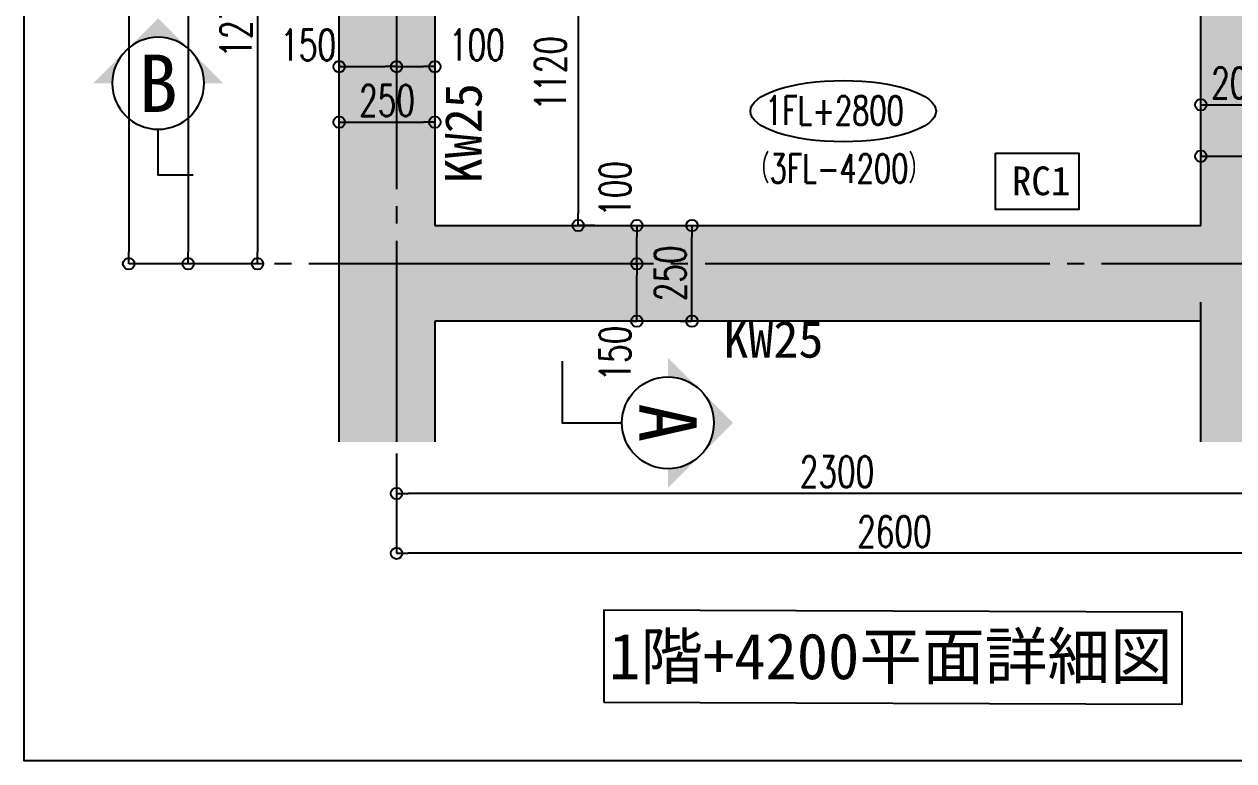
# Model space of a CAD drawing. Extents: x -229451 to 47804, y -161247 to 19812.
# Drawn here: x 11915 to 15074, y 12653 to 14575 of the extents above; entities that cross this region are included whole.
import ezdxf
from ezdxf.enums import TextEntityAlignment as Align

# ---------------------------------------------------------------- set-up
doc = ezdxf.new("R2010")
doc.units = 0
doc.header["$LTSCALE"] = 450
doc.linetypes.add('CENTER2', pattern=[2.3, 2, -0.1, 0.1, -0.1])
doc.layers.get('0').update_dxf_attribs({"linetype": 'CONTINUOUS'})
doc.layers.get('DEFPOINTS').update_dxf_attribs({"linetype": 'CONTINUOUS'})
doc.layers.add('E0_図面枠B_OFF', color=255, linetype='CONTINUOUS', plot=False)
for name, color, linetype in [('E1_文字A', 3, 'CONTINUOUS'), ('E1_文字（平天）', 3, 'CONTINUOUS'), ('G1_ハッチング', 251, 'CONTINUOUS'), ('H寸法', 3, 'CONTINUOUS'), ('IB_壁芯', 2, 'CENTER2'), ('ID1_躯体', 7, 'CONTINUOUS'), ('ID7_打放し表示', 231, 'UTILDN'), ('JA4_壁記号', 4, 'CONTINUOUS'), ('JA5_壁仕上記号', 4, 'CONTINUOUS'), ('JA7_切断記号', 241, 'CONTINUOUS')]:
    doc.layers.add(name, color=color, linetype=linetype)
doc.styles.add('toda-A (0.7)', font='romans.shx', dxfattribs={"width": 0.7, "bigfont": 'extfont.shx'})
doc.styles.add('toda-G', font='')
doc.styles.get('toda-G').set_extended_font_data('MS Gothic')
doc.linetypes.add('UTILDN', pattern='A,5e-13,[130,ltypeshp.shx,S=0.45,R=0,X=0,Y=-0.45],0,-3', length=3)
doc.dimstyles.new('toda 1：30', dxfattribs={"dimscale": 30, "dimtxt": 2.7, "dimasz": 1, "dimexe": 0, "dimexo": 1, "dimgap": 0, "dimtad": 0, "dimdec": 3, "dimzin": 12, "dimdsep": 46, "dimtxsty": 'toda-A (0.7)', "dimblk": 'ORIGIN', "dimcen": 2.5, "dimclrd": 256, "dimclre": 256, "dimclrt": 7, "dimadec": 0, "dimazin": 0, "dimtfac": 1, "dimtdec": 3, "dimtix": 1, "dimtmove": 2, "dimatfit": 3, "dimldrblk": 'ORIGIN', "dimfxl": 0, "dimtvp": 0.7, "dimtolj": 1, "dimtzin": 0, "dimarcsym": 0})

# ---------------------------------------------------------------- blocks, each defined once
blk = doc.blocks.new('_Origin')
at = {"color": 0, "linetype": 'ByBlock', "lineweight": -2}
blk.add_line((0, 0), (-1, 0), dxfattribs=at)
blk.add_circle((0, 0), 0.5, dxfattribs=at)
blk = doc.blocks.new('*D361')
at = {"layer": 'DEFPOINTS', "color": 0, "transparency": 16777216}
for p in [(13474.4, 13949.9), (13515.2, 13949.9), (13474.4, 13799.9)]:
    blk.add_point(p, dxfattribs=at)
at = {"layer": 'H寸法', "linetype": 'CENTER2', "lineweight": -2, "transparency": 16777216}
for p, q in [((13504.4, 13949.9), (13515.2, 13949.9)), ((13504.4, 13799.9), (13515.2, 13799.9))]:
    blk.add_line(p, q, dxfattribs=at)
at = {"layer": 'H寸法', "lineweight": -2, "transparency": 16777216}
blk.add_line((13515.2, 13829.9), (13515.2, 13919.9), dxfattribs=at)
at = {"layer": 'H寸法', "lineweight": -2, "transparency": 16777216, "xscale": 30, "yscale": 30, "zscale": 30}
for p, rotation in [((13515.2, 13949.9), 90), ((13515.2, 13799.9), 270)]:
    blk.add_blockref('_Origin', p, dxfattribs=dict(at, rotation=rotation))
at = {"layer": 'H寸法', "color": 7, "transparency": 16777216, "insert": (13458.5, 13715.4), "char_height": 81, "attachment_point": 5, "rotation": 90, "style": 'toda-A (0.7)'}
blk.add_mtext('\\A1;150', dxfattribs=at)
blk = doc.blocks.new('*D362')
at = {"layer": 'DEFPOINTS', "color": 0, "transparency": 16777216}
for p in [(13474.4, 14049.9), (13515.2, 14049.9), (13474.4, 13949.9)]:
    blk.add_point(p, dxfattribs=at)
at = {"layer": 'H寸法', "linetype": 'CENTER2', "lineweight": -2, "transparency": 16777216}
for p, q in [((13504.4, 14049.9), (13515.2, 14049.9)), ((13504.4, 13949.9), (13515.2, 13949.9))]:
    blk.add_line(p, q, dxfattribs=at)
at = {"layer": 'H寸法', "lineweight": -2, "transparency": 16777216}
blk.add_line((13515.2, 13979.9), (13515.2, 14019.9), dxfattribs=at)
at = {"layer": 'H寸法', "lineweight": -2, "transparency": 16777216, "xscale": 30, "yscale": 30, "zscale": 30}
for p, rotation in [((13515.2, 14049.9), 90), ((13515.2, 13949.9), 270)]:
    blk.add_blockref('_Origin', p, dxfattribs=dict(at, rotation=rotation))
at = {"layer": 'H寸法', "color": 7, "transparency": 16777216, "insert": (13458.5, 14145), "char_height": 81, "attachment_point": 5, "rotation": 90, "style": 'toda-A (0.7)'}
blk.add_mtext('\\A1;100', dxfattribs=at)
blk = doc.blocks.new('*D363')
at = {"layer": 'DEFPOINTS', "color": 0, "transparency": 16777216}
for p in [(13584.4, 14049.9), (13659.2, 14049.9), (13598, 13799.9)]:
    blk.add_point(p, dxfattribs=at)
at = {"layer": 'H寸法', "linetype": 'CENTER2', "lineweight": -2, "transparency": 16777216}
for p, q in [((13614.4, 14049.9), (13659.2, 14049.9)), ((13628, 13799.9), (13659.2, 13799.9))]:
    blk.add_line(p, q, dxfattribs=at)
at = {"layer": 'H寸法', "lineweight": -2, "transparency": 16777216}
blk.add_line((13659.2, 13829.9), (13659.2, 14019.9), dxfattribs=at)
at = {"layer": 'H寸法', "lineweight": -2, "transparency": 16777216, "xscale": 30, "yscale": 30, "zscale": 30}
for p, rotation in [((13659.2, 14049.9), 90), ((13659.2, 13799.9), 270)]:
    blk.add_blockref('_Origin', p, dxfattribs=dict(at, rotation=rotation))
at = {"layer": 'H寸法', "color": 7, "transparency": 16777216, "insert": (13602.5, 13924.9), "char_height": 81, "attachment_point": 5, "rotation": 90, "style": 'toda-A (0.7)'}
blk.add_mtext('\\A1;250', dxfattribs=at)
blk = doc.blocks.new('*D364')
at = {"layer": 'DEFPOINTS', "color": 0, "transparency": 16777216}
for p in [(12737.8, 14501.9), (12887.8, 14501.9), (12887.8, 14464.2)]:
    blk.add_point(p, dxfattribs=at)
at = {"layer": 'H寸法', "linetype": 'CENTER2', "lineweight": -2, "transparency": 16777216}
for p, q in [((12737.8, 14471.9), (12737.8, 14464.2)), ((12887.8, 14471.9), (12887.8, 14464.2))]:
    blk.add_line(p, q, dxfattribs=at)
at = {"layer": 'H寸法', "lineweight": -2, "transparency": 16777216}
blk.add_line((12767.8, 14464.2), (12857.8, 14464.2), dxfattribs=at)
at = {"layer": 'H寸法', "lineweight": -2, "transparency": 16777216, "xscale": 30, "yscale": 30, "zscale": 30, "rotation": 180}
blk.add_blockref('_Origin', (12737.8, 14464.2), dxfattribs=at)
at = {"layer": 'H寸法', "lineweight": -2, "transparency": 16777216, "xscale": 30, "yscale": 30, "zscale": 30}
blk.add_blockref('_Origin', (12887.8, 14464.2), dxfattribs=at)
at = {"layer": 'H寸法', "color": 7, "transparency": 16777216, "insert": (12656.9, 14520.9), "char_height": 81, "attachment_point": 5, "style": 'toda-A (0.7)'}
blk.add_mtext('\\A1;150', dxfattribs=at)
blk = doc.blocks.new('*D365')
at = {"layer": 'DEFPOINTS', "color": 0, "transparency": 16777216}
for p in [(12887.8, 14501.9), (12987.8, 14501.9), (12987.8, 14464.2)]:
    blk.add_point(p, dxfattribs=at)
at = {"layer": 'H寸法', "linetype": 'CENTER2', "lineweight": -2, "transparency": 16777216}
for p, q in [((12887.8, 14471.9), (12887.8, 14464.2)), ((12987.8, 14471.9), (12987.8, 14464.2))]:
    blk.add_line(p, q, dxfattribs=at)
at = {"layer": 'H寸法', "lineweight": -2, "transparency": 16777216}
blk.add_line((12917.8, 14464.2), (12957.8, 14464.2), dxfattribs=at)
at = {"layer": 'H寸法', "lineweight": -2, "transparency": 16777216, "xscale": 30, "yscale": 30, "zscale": 30, "rotation": 180}
blk.add_blockref('_Origin', (12887.8, 14464.2), dxfattribs=at)
at = {"layer": 'H寸法', "lineweight": -2, "transparency": 16777216, "xscale": 30, "yscale": 30, "zscale": 30}
blk.add_blockref('_Origin', (12987.8, 14464.2), dxfattribs=at)
at = {"layer": 'H寸法', "color": 7, "transparency": 16777216, "insert": (13097.4, 14520.9), "char_height": 81, "attachment_point": 5, "style": 'toda-A (0.7)'}
blk.add_mtext('\\A1;100', dxfattribs=at)
blk = doc.blocks.new('*D366')
at = {"layer": 'DEFPOINTS', "color": 0, "transparency": 16777216}
for p in [(12737.8, 14344.3), (12987.8, 14344.3), (12987.8, 14319.2)]:
    blk.add_point(p, dxfattribs=at)
at = {"layer": 'H寸法', "linetype": 'CENTER2', "lineweight": -2, "transparency": 16777216}
for p, q in [((12737.8, 14314.3), (12737.8, 14319.2)), ((12987.8, 14314.3), (12987.8, 14319.2))]:
    blk.add_line(p, q, dxfattribs=at)
at = {"layer": 'H寸法', "lineweight": -2, "transparency": 16777216}
blk.add_line((12767.8, 14319.2), (12957.8, 14319.2), dxfattribs=at)
at = {"layer": 'H寸法', "lineweight": -2, "transparency": 16777216, "xscale": 30, "yscale": 30, "zscale": 30, "rotation": 180}
blk.add_blockref('_Origin', (12737.8, 14319.2), dxfattribs=at)
at = {"layer": 'H寸法', "lineweight": -2, "transparency": 16777216, "xscale": 30, "yscale": 30, "zscale": 30}
blk.add_blockref('_Origin', (12987.8, 14319.2), dxfattribs=at)
at = {"layer": 'H寸法', "color": 7, "transparency": 16777216, "insert": (12862.8, 14375.9), "char_height": 81, "attachment_point": 5, "style": 'toda-A (0.7)'}
blk.add_mtext('\\A1;250', dxfattribs=at)
blk = doc.blocks.new('*D371')
at = {"layer": 'DEFPOINTS', "color": 0, "transparency": 16777216}
for p in [(14987.8, 14278.2), (15407.8, 14278.2), (15407.8, 14230.4)]:
    blk.add_point(p, dxfattribs=at)
at = {"layer": 'H寸法', "linetype": 'CENTER2', "lineweight": -2, "transparency": 16777216}
for p, q in [((14987.8, 14248.2), (14987.8, 14230.4)), ((15407.8, 14248.2), (15407.8, 14230.4))]:
    blk.add_line(p, q, dxfattribs=at)
at = {"layer": 'H寸法', "lineweight": -2, "transparency": 16777216}
blk.add_line((15017.8, 14230.4), (15377.8, 14230.4), dxfattribs=at)
at = {"layer": 'H寸法', "lineweight": -2, "transparency": 16777216, "xscale": 30, "yscale": 30, "zscale": 30, "rotation": 180}
blk.add_blockref('_Origin', (14987.8, 14230.4), dxfattribs=at)
at = {"layer": 'H寸法', "lineweight": -2, "transparency": 16777216, "xscale": 30, "yscale": 30, "zscale": 30}
blk.add_blockref('_Origin', (15407.8, 14230.4), dxfattribs=at)
at = {"layer": 'H寸法', "color": 7, "transparency": 16777216, "insert": (15197.8, 14287.1), "char_height": 81, "attachment_point": 5, "style": 'toda-A (0.7)'}
blk.add_mtext('\\A1;420', dxfattribs=at)
blk = doc.blocks.new('切断記号（小）')
at = {"layer": 'JA7_切断記号', "ltscale": 10}
h = blk.add_hatch(color=256, dxfattribs=at)
h.paths.add_polyline_path([(84.9, 84.9), (169.7, 0), (120, 0, 0.198912)])
h.paths.add_polyline_path([(-84.9, 84.9), (0, 169.7), (84.9, 84.9, 0.414214)])
h.paths.add_polyline_path([(-84.9, 84.9, 0.198912), (-120, 0), (-169.7, 0)])
blk.add_circle((0, 0), 120, dxfattribs=at)
at = {"layer": 'JA7_切断記号', "style": 'toda-G'}
blk.add_attdef('切断符号（小）', text='', height=150, dxfattribs=at).set_placement((0, 0), align=Align.MIDDLE)
blk = doc.blocks.new('*D379')
at = {"layer": 'DEFPOINTS', "color": 0, "transparency": 16777216}
for p in [(13887.8, 15169.9), (13361.8, 14049.9), (13435.3, 14049.9)]:
    blk.add_point(p, dxfattribs=at)
at = {"layer": 'H寸法', "linetype": 'CENTER2', "lineweight": -2, "transparency": 16777216}
for p, q in [((13857.8, 15169.9), (13361.8, 15169.9)), ((13405.3, 14049.9), (13361.8, 14049.9))]:
    blk.add_line(p, q, dxfattribs=at)
at = {"layer": 'H寸法', "lineweight": -2, "transparency": 16777216}
blk.add_line((13361.8, 15139.9), (13361.8, 14079.9), dxfattribs=at)
at = {"layer": 'H寸法', "lineweight": -2, "transparency": 16777216, "xscale": 30, "yscale": 30, "zscale": 30}
for p, rotation in [((13361.8, 15169.9), 90), ((13361.8, 14049.9), 270)]:
    blk.add_blockref('_Origin', p, dxfattribs=dict(at, rotation=rotation))
at = {"layer": 'H寸法', "color": 7, "transparency": 16777216, "insert": (13289.4, 14446.9), "char_height": 81, "attachment_point": 5, "rotation": 90, "style": 'toda-A (0.7)'}
blk.add_mtext('\\A1;1120', dxfattribs=at)
blk = doc.blocks.new('*D377')
at = {"layer": 'DEFPOINTS', "color": 0, "transparency": 16777216}
for p in [(12787.8, 15219.9), (12510.6, 13949.9), (12524.8, 13949.9)]:
    blk.add_point(p, dxfattribs=at)
at = {"layer": 'H寸法', "linetype": 'CENTER2', "lineweight": -2, "transparency": 16777216}
for p, q in [((12757.8, 15219.9), (12524.8, 15219.9)), ((12540.6, 13949.9), (12524.8, 13949.9))]:
    blk.add_line(p, q, dxfattribs=at)
at = {"layer": 'H寸法', "lineweight": -2, "transparency": 16777216}
blk.add_line((12524.8, 15189.9), (12524.8, 13979.9), dxfattribs=at)
at = {"layer": 'H寸法', "lineweight": -2, "transparency": 16777216, "xscale": 30, "yscale": 30, "zscale": 30}
for p, rotation in [((12524.8, 15219.9), 90), ((12524.8, 13949.9), 270)]:
    blk.add_blockref('_Origin', p, dxfattribs=dict(at, rotation=rotation))
at = {"layer": 'H寸法', "color": 7, "transparency": 16777216, "insert": (12468.1, 14584.9), "char_height": 81, "attachment_point": 5, "rotation": 90, "style": 'toda-A (0.7)'}
blk.add_mtext('\\A1;1270', dxfattribs=at)
blk = doc.blocks.new('*D385')
at = {"layer": 'DEFPOINTS', "color": 0, "transparency": 16777216}
for p in [(12253.9, 18149.9), (12188.4, 13949.9), (12270.6, 13949.9)]:
    blk.add_point(p, dxfattribs=at)
at = {"layer": 'H寸法', "linetype": 'CENTER2', "lineweight": -2, "transparency": 16777216}
for p, q in [((12223.9, 18149.9), (12188.4, 18149.9)), ((12240.6, 13949.9), (12188.4, 13949.9))]:
    blk.add_line(p, q, dxfattribs=at)
at = {"layer": 'H寸法', "lineweight": -2, "transparency": 16777216}
blk.add_line((12188.4, 18119.9), (12188.4, 13979.9), dxfattribs=at)
at = {"layer": 'H寸法', "lineweight": -2, "transparency": 16777216, "xscale": 30, "yscale": 30, "zscale": 30}
for p, rotation in [((12188.4, 18149.9), 90), ((12188.4, 13949.9), 270)]:
    blk.add_blockref('_Origin', p, dxfattribs=dict(at, rotation=rotation))
at = {"layer": 'H寸法', "color": 7, "transparency": 16777216, "insert": (12131.7, 16049.9), "char_height": 81, "attachment_point": 5, "rotation": 90, "style": 'toda-A (0.7)'}
blk.add_mtext('\\A1;4200', dxfattribs=at)
blk = doc.blocks.new('*D391')
at = {"layer": 'DEFPOINTS', "color": 0, "transparency": 16777216}
for p in [(14987.8, 14381.3), (15187.8, 14381.3), (15187.8, 14364.8)]:
    blk.add_point(p, dxfattribs=at)
at = {"layer": 'H寸法', "linetype": 'CENTER2', "lineweight": -2, "transparency": 16777216}
for p, q in [((14987.8, 14351.3), (14987.8, 14364.8)), ((15187.8, 14351.3), (15187.8, 14364.8))]:
    blk.add_line(p, q, dxfattribs=at)
at = {"layer": 'H寸法', "lineweight": -2, "transparency": 16777216}
blk.add_line((15017.8, 14364.8), (15157.8, 14364.8), dxfattribs=at)
at = {"layer": 'H寸法', "lineweight": -2, "transparency": 16777216, "xscale": 30, "yscale": 30, "zscale": 30, "rotation": 180}
blk.add_blockref('_Origin', (14987.8, 14364.8), dxfattribs=at)
at = {"layer": 'H寸法', "lineweight": -2, "transparency": 16777216, "xscale": 30, "yscale": 30, "zscale": 30}
blk.add_blockref('_Origin', (15187.8, 14364.8), dxfattribs=at)
at = {"layer": 'H寸法', "color": 7, "transparency": 16777216, "insert": (15087.8, 14421.5), "char_height": 81, "attachment_point": 5, "style": 'toda-A (0.7)'}
blk.add_mtext('\\A1;200', dxfattribs=at)
blk = doc.blocks.new('*D394')
at = {"layer": 'DEFPOINTS', "color": 0, "transparency": 16777216}
for p in [(12887.8, 13485), (15187.8, 13485.1), (12887.8, 13350.4)]:
    blk.add_point(p, dxfattribs=at)
at = {"layer": 'H寸法', "linetype": 'CENTER2', "lineweight": -2, "transparency": 16777216}
for p, q in [((12887.8, 13455), (12887.8, 13350.4)), ((15187.8, 13455.1), (15187.8, 13350.4))]:
    blk.add_line(p, q, dxfattribs=at)
at = {"layer": 'H寸法', "lineweight": -2, "transparency": 16777216}
blk.add_line((15157.8, 13350.4), (12917.8, 13350.4), dxfattribs=at)
at = {"layer": 'H寸法', "lineweight": -2, "transparency": 16777216, "xscale": 30, "yscale": 30, "zscale": 30, "rotation": 180}
blk.add_blockref('_Origin', (12887.8, 13350.4), dxfattribs=at)
at = {"layer": 'H寸法', "lineweight": -2, "transparency": 16777216, "xscale": 30, "yscale": 30, "zscale": 30}
blk.add_blockref('_Origin', (15187.8, 13350.4), dxfattribs=at)
at = {"layer": 'H寸法', "color": 7, "transparency": 16777216, "insert": (14037.8, 13407.1), "char_height": 81, "attachment_point": 5, "style": 'toda-A (0.7)'}
blk.add_mtext('\\A1;2300', dxfattribs=at)
blk = doc.blocks.new('*D395')
at = {"layer": 'DEFPOINTS', "color": 0, "transparency": 16777216}
for p in [(12887.8, 13485), (15487.8, 13270.5), (12887.8, 13194.2)]:
    blk.add_point(p, dxfattribs=at)
at = {"layer": 'H寸法', "linetype": 'CENTER2', "lineweight": -2, "transparency": 16777216}
for p, q in [((12887.8, 13455), (12887.8, 13194.2)), ((15487.8, 13240.5), (15487.8, 13194.2))]:
    blk.add_line(p, q, dxfattribs=at)
at = {"layer": 'H寸法', "lineweight": -2, "transparency": 16777216}
blk.add_line((15457.8, 13194.2), (12917.8, 13194.2), dxfattribs=at)
at = {"layer": 'H寸法', "lineweight": -2, "transparency": 16777216, "xscale": 30, "yscale": 30, "zscale": 30, "rotation": 180}
blk.add_blockref('_Origin', (12887.8, 13194.2), dxfattribs=at)
at = {"layer": 'H寸法', "lineweight": -2, "transparency": 16777216, "xscale": 30, "yscale": 30, "zscale": 30}
blk.add_blockref('_Origin', (15487.8, 13194.2), dxfattribs=at)
at = {"layer": 'H寸法', "color": 7, "transparency": 16777216, "insert": (14187.8, 13250.9), "char_height": 81, "attachment_point": 5, "style": 'toda-A (0.7)'}
blk.add_mtext('\\A1;2600', dxfattribs=at)
blk = doc.blocks.new('壁仕上記号Ｓ')
at = {"layer": 'JA5_壁仕上記号'}
blk.add_lwpolyline([(-99.3, 60.2), (82.2, 60.2), (82.2, -62.1), (-99.3, -62.1)], close=True, dxfattribs=at)
at = {"layer": 'JA5_壁仕上記号', "style": 'toda-G'}
blk.add_attdef('壁仕上符号', text='', height=135, dxfattribs=at).set_placement((0, 0), align=Align.MIDDLE)
blk = doc.blocks.new('*D477')
at = {"layer": 'DEFPOINTS', "color": 0, "transparency": 16777216}
for p in [(12465.7, 16649.9), (12343.8, 13949.9), (12465.7, 13949.9)]:
    blk.add_point(p, dxfattribs=at)
at = {"layer": 'H寸法', "linetype": 'CENTER2', "lineweight": -2, "transparency": 16777216}
for p, q in [((12435.7, 16649.9), (12343.8, 16649.9)), ((12435.7, 13949.9), (12343.8, 13949.9))]:
    blk.add_line(p, q, dxfattribs=at)
at = {"layer": 'H寸法', "lineweight": -2, "transparency": 16777216}
blk.add_line((12343.8, 16619.9), (12343.8, 13979.9), dxfattribs=at)
at = {"layer": 'H寸法', "lineweight": -2, "transparency": 16777216, "xscale": 30, "yscale": 30, "zscale": 30}
for p, rotation in [((12343.8, 16649.9), 90), ((12343.8, 13949.9), 270)]:
    blk.add_blockref('_Origin', p, dxfattribs=dict(at, rotation=rotation))
at = {"layer": 'H寸法', "color": 7, "transparency": 16777216, "insert": (12287.1, 15299.9), "char_height": 81, "attachment_point": 5, "rotation": 90, "style": 'toda-A (0.7)'}
blk.add_mtext('\\A1;2700', dxfattribs=at)

msp = doc.modelspace()

# ---------------------------------------------------------------- hatches: boundary and pattern name
at = {"layer": 'G1_ハッチング'}
h = msp.add_hatch(color=256, dxfattribs=at)
h.paths.add_polyline_path([(16007.809, 19184.8986), (15587.809, 19184.8986), (15587.809, 18649.8986), (14987.809, 18649.8986), (14987.809, 18274.8986), (14087.809, 18274.8986), (14087.809, 19184.8986), (13887.809, 19184.8986), (13887.809, 18274.8986), (12987.809, 18274.8986), (12987.809, 19184.8986), (12737.809, 19184.8986), (12737.809, 18649.8986), (12109.9672, 18649.8986), (12109.9672, 18049.8986), (12737.809, 18049.8986), (12737.809, 16774.8986), (12109.9672, 16774.8986), (12109.9672, 16524.8986), (12737.809, 16524.8986), (12737.809, 13485.078), (12987.809, 13485.078), (12987.809, 13799.8986), (14987.809, 13799.8986), (14987.809, 13485.078), (15407.809, 13485.078), (15407.809, 17629.8986), (16007.809, 17629.8986)])
h.paths.add_polyline_path([(14987.809, 14049.8986), (12987.809, 14049.8986), (12987.809, 18024.8986), (14987.809, 18024.8986)], flags=16)

# ---------------------------------------------------------------- linework, layer by layer
at = {"layer": 'E0_図面枠B_OFF'}
msp.add_lwpolyline([(11915.3963, 19184.8986), (16830.7482, 19184.8986), (16830.7482, 12652.787), (11915.3963, 12652.787)], close=True, dxfattribs=at)
at = {"layer": 'E1_文字A', "color": 3, "linetype": 'ByBlock'}
msp.add_ellipse((14054.21, 14348.0214), major_axis=(242.4486, 0), ratio=0.329722869, dxfattribs=at)
at = {"layer": 'E1_文字（平天）', "linetype": 'Continuous'}
msp.add_lwpolyline([(13428.7295, 12805.747), (14938.7199, 12800.6191), (14938.7199, 13040.6192), (13428.7295, 13045.7471)], close=True, dxfattribs=at)
at = {"layer": 'IB_壁芯'}
for p, q in [((12887.809, 19184.8986), (12887.809, 13485.0011)), ((15628.6081, 13949.8986), (12214.5607, 13949.8986))]:
    msp.add_line(p, q, dxfattribs=at)
at = {"layer": 'ID1_躯体'}
for p, q in [((12987.809, 18024.8986), (12987.809, 14049.8986)), ((14987.809, 14049.8986), (14987.809, 18024.8986)), ((12737.809, 13485.078), (12737.809, 16524.8986)), ((12987.809, 14049.8986), (14987.809, 14049.8986)), ((14987.809, 13799.8986), (12987.809, 13799.8986)), ((12987.809, 13799.8986), (12987.809, 13485.078)), ((14987.809, 13485.078), (14987.809, 13799.8986))]:
    msp.add_line(p, q, dxfattribs=at)
at = {"layer": 'ID7_打放し表示', "ltscale": 0.1}
for p, q in [((12987.809, 18024.8986), (12987.809, 14049.8986)), ((14987.809, 14049.8986), (14987.809, 18024.8986)), ((12737.809, 13485.078), (12737.809, 16524.8986)), ((12987.809, 14049.8986), (14987.809, 14049.8986)), ((14987.809, 13485.078), (14987.809, 13849.8986)), ((14987.809, 13799.8986), (12987.809, 13799.8986))]:
    msp.add_line(p, q, dxfattribs=at)
at = {"layer": 'JA7_切断記号'}
for points in [[(12356.5978, 14180.8628), (12265.307, 14180.8628), (12265.307, 14300.8628)], [(13320.441, 13696.0461), (13320.441, 13534.8079), (13476.3835, 13534.8079)]]:
    msp.add_lwpolyline(points, dxfattribs=at)

# ---------------------------------------------------------------- block references
at = {"layer": 'JA5_壁仕上記号'}
ref = msp.add_blockref('壁仕上記号Ｓ', (14570.7223, 14166.1697), dxfattribs=dict(at, xscale=1.2, yscale=1.2, zscale=1.2))
ref.add_attrib('壁仕上符号', 'RC1', dxfattribs={"height": 75, "style": 'toda-G'}).set_placement((14570.7223, 14166.1697), align=Align.MIDDLE)
at = {"layer": 'JA7_切断記号'}
ref = msp.add_blockref('切断記号（小）', (12265.307, 14420.8628), dxfattribs=dict(at, xscale=-1))
ref.add_attrib('切断符号（小）', 'B', dxfattribs={"height": 150, "style": 'toda-G'}).set_placement((12265.307, 14420.8628), align=Align.MIDDLE)
at = {"layer": 'JA7_切断記号', "rotation": 270}
msp.add_blockref('切断記号（小）', (13596.3835, 13534.8079), dxfattribs=at).add_auto_attribs({'切断符号（小）': 'A'})

# ---------------------------------------------------------------- texts
at = {"layer": 'E1_文字A', "color": 3, "linetype": 'ByBlock', "style": 'toda-A (0.7)', "width": 0.7}
for s, p in [('1FL+2800', (13850.1326, 14312.4227)), ('（3FL-4200）', (13804.2744, 14160.7241))]:
    msp.add_text(s, height=75, dxfattribs=at).set_placement(p)
at = {"layer": 'E1_文字（平天）', "linetype": 'Continuous', "style": 'toda-G'}
msp.add_text('1階+4200平面詳細図', height=120, dxfattribs=at).set_placement((14178.5407, 12925.7471), align=Align.MIDDLE_CENTER)
at = {"layer": 'JA4_壁記号', "style": 'toda-G'}
msp.add_text('KW25', height=96, rotation=90, dxfattribs=at).set_placement((13109.9303, 14290.4874), align=Align.CENTER)
msp.add_text('KW25', height=96, dxfattribs=at).set_placement((13871.8196, 13704.8211), align=Align.CENTER)

# ---------------------------------------------------------------- dimensions: what is measured, and where the dimension line sits
at = {"layer": 'H寸法'}
for base, p1, p2, picture, middle in [((12188.3915, 13949.8986), (12253.8695, 18149.8986), (12270.5984, 13949.8986), '*D385', (12131.6915, 16049.8986)), ((12343.8491, 13949.8986), (12465.7336, 16649.8986), (12465.7336, 13949.8986), '*D477', (12287.1491, 15299.8986)), ((12524.7951, 13949.8986), (12787.809, 15219.8986), (12510.6089, 13949.8986), '*D377', (12468.0951, 14584.8986)), ((13659.1683, 14049.8986), (13598.0296, 13799.8986), (13584.4426, 14049.8986), '*D363', (13602.4683, 13924.8986))]:
    dim = msp.add_linear_dim(base=base, p1=p1, p2=p2, angle=90, dimstyle='toda 1：30', override={"dimfxl": 0}, dxfattribs=at)
    dim.commit()
    dim.dimension.update_dxf_attribs({"geometry": picture, "text_midpoint": middle})
for base, p1, p2, picture, middle in [((13361.8378, 14049.8986), (13887.809, 15169.8986), (13435.2517, 14049.8986), '*D379', (13289.3659, 14446.9362)), ((13515.1519, 14049.8986), (13474.3926, 13949.8986), (13474.3926, 14049.8986), '*D362', (13458.4519, 14145.0482)), ((13515.1519, 13949.8986), (13474.3926, 13799.8986), (13474.3926, 13949.8986), '*D361', (13458.4519, 13715.4116))]:
    dim = msp.add_linear_dim(base=base, p1=p1, p2=p2, angle=90, dimstyle='toda 1：30', override={"dimfxl": 0}, dxfattribs=at)
    dim.commit()
    dim.dimension.update_dxf_attribs({"geometry": picture, "text_midpoint": middle, "dimtype": 160})
for base, p1, p2, picture, middle in [((12887.809, 14464.2211), (12737.809, 14501.8733), (12887.809, 14501.8733), '*D364', (12656.9118, 14520.9211)), ((12987.809, 14464.2211), (12887.809, 14501.8733), (12987.809, 14501.8733), '*D365', (13097.3703, 14520.9211))]:
    dim = msp.add_linear_dim(base=base, p1=p1, p2=p2, dimstyle='toda 1：30', override={"dimfxl": 0}, dxfattribs=at)
    dim.commit()
    dim.dimension.update_dxf_attribs({"geometry": picture, "text_midpoint": middle, "dimtype": 160})
for base, p1, p2, picture, middle in [((15187.809, 14364.8156), (14987.809, 14381.3118), (15187.809, 14381.3118), '*D391', (15087.809, 14421.5156)), ((12987.809, 14319.1913), (12737.809, 14344.2923), (12987.809, 14344.2923), '*D366', (12862.809, 14375.8913)), ((15407.809, 14230.387), (14987.809, 14278.2018), (15407.809, 14278.2018), '*D371', (15197.809, 14287.087)), ((12887.809, 13350.4059), (15187.809, 13485.078), (12887.809, 13485.0011), '*D394', (14037.809, 13407.1059)), ((12887.809, 13194.2099), (15487.809, 13270.5176), (12887.809, 13485.0011), '*D395', (14187.809, 13250.9099))]:
    dim = msp.add_linear_dim(base=base, p1=p1, p2=p2, dimstyle='toda 1：30', override={"dimfxl": 0}, dxfattribs=at)
    dim.commit()
    dim.dimension.update_dxf_attribs({"geometry": picture, "text_midpoint": middle})

doc.saveas('drawing.dxf')
